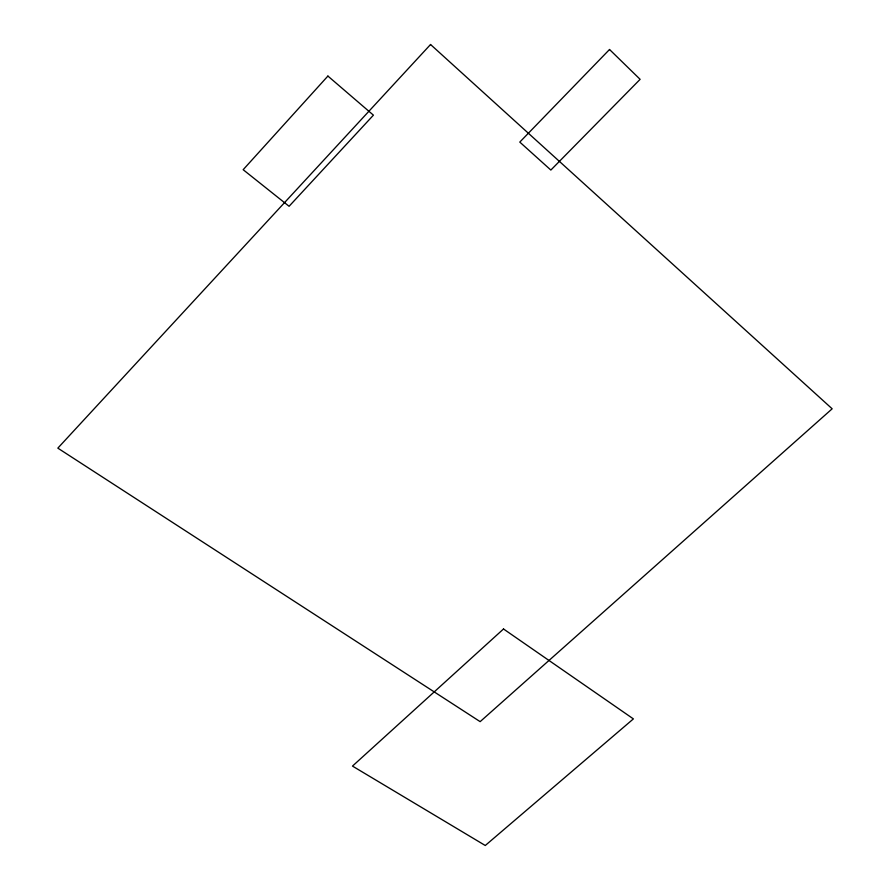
<?xml version="1.0" encoding="UTF-8"?>
<svg xmlns="http://www.w3.org/2000/svg" width="890" height="890" viewBox="0 0 890 890"><rect width="100%" height="100%" fill="white"/><g stroke="black" fill="none" stroke-linecap="round" stroke-linejoin="round"><path stroke-width="1.33" d="M327.898 76.062L243.159 169.701L289.083 206.291L373.422 115.155L327.898 76.062M430.549 44.5L57.839 448.137L480.144 721.645L832.161 408.799L430.549 44.5M609.528 49.495L519.793 142.089L550.854 170.057L640.121 79.332L609.528 49.495M503.518 628.985L352.484 766.09L485.272 845.5L633.391 718.898L503.518 628.985"/></g></svg>
